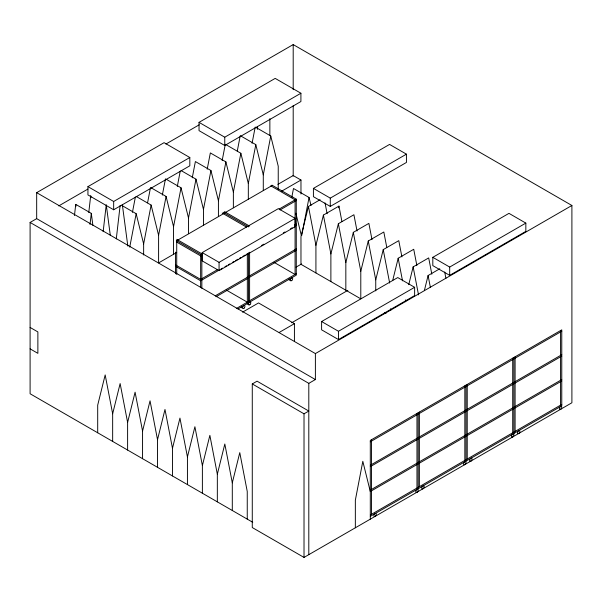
<?xml version="1.0" encoding="UTF-8"?>
<svg xmlns="http://www.w3.org/2000/svg" width="602" height="602" viewBox="0 0 602 602"><rect width="100%" height="100%" fill="white"/><g stroke="black" fill="none" stroke-linecap="round" stroke-linejoin="round"><path stroke-width="0.9" d="M74.46 215.539L75.747 204.379L91.293 213.364L92.889 225.396M88.772 212.491L90.699 195.748L90.947 197.599M90.014 224.523L91.293 213.364M103.153 231.695L106.253 204.725L110.294 235.277M116.291 238.874L120.137 205.395M132.432 212.355L135.39 196.997M129.731 247.136L136.165 213.71L122.168 205.628M147.565 202.821L150.35 188.358M143.637 254.977L143.637 243.93L151.117 205.071L136.345 196.538M162.344 195.086L165.475 178.824M176.702 252.471L158.597 262.923L158.597 235.292L166.077 196.44L150.523 187.455M177.304 186.454L180.254 171.096M173.549 254.292L173.549 226.661L181.029 187.801L166.25 179.276M192.256 177.823L195.387 161.554L210.941 170.532L218.421 200.752L218.421 216.411M188.509 233.681L188.509 218.022L195.981 179.17L181.21 170.637M207.208 169.185L210.339 152.923L225.893 161.9L233.373 192.121L233.373 207.78M203.461 225.05L203.461 209.391L210.941 170.532M222.168 160.553L225.125 145.187M218.421 200.752L225.893 161.9M237.293 151.012L240.078 136.556M233.373 192.121L240.853 153.269L225.298 144.284M252.08 143.284L255.21 127.014M248.325 199.142L248.325 183.49L255.805 144.63L240.251 135.653M263.285 190.51L263.285 174.851L270.757 135.999L255.985 127.466M291.752 197.531L293.49 188.494L309.044 197.471L311.023 205.478M301.745 235.427L309.044 197.471M112.657 441.416L112.657 413.785L120.129 383.564L127.609 422.416L127.609 450.048M127.609 422.416L135.089 392.195L142.561 431.055L142.561 458.679M142.561 431.055L150.041 400.834L157.521 439.686L157.521 467.318M157.521 439.686L164.993 409.465L172.473 448.317L172.473 475.949M172.473 448.317L179.953 418.097L187.433 456.956L187.433 484.587M187.433 456.956L194.905 426.735L202.385 465.587L202.385 493.219M202.385 465.587L209.865 435.366L217.337 474.226L217.337 501.857M217.337 474.226L224.817 444.005L232.297 482.857L232.297 510.488M232.297 482.857L239.777 452.636L247.249 491.495L247.249 519.12M320.113 199.721L308.45 206.456L300.97 236.676L300.97 264.308L360.794 298.84L360.794 271.216L353.314 232.357L368.868 223.38L371.998 239.641M315.922 272.939L315.922 245.307L323.402 215.087L338.956 206.11L341.913 221.468M338.52 207.886L338.956 206.11M330.882 281.57L330.882 253.946L338.362 223.726L353.908 214.741L357.039 231.01M345.834 290.209L345.834 262.577L353.314 232.357M360.794 271.216L368.266 240.988L383.82 232.011L386.777 247.377M375.746 290.901L375.746 279.847L383.226 249.627L398.78 240.649L401.91 256.911M392.685 280.479L398.178 258.258L413.732 249.281L416.862 265.542M408.735 284.671L413.138 266.897L428.692 257.912L431.822 274.181M424.35 290.638L428.09 275.528L439.753 268.793M36.677 192.67L315.388 353.585L315.388 379.553L36.677 218.646L36.677 192.67L293.197 44.578L571.9 205.485L571.9 402.768L304.018 557.422L252.276 527.548L252.276 383.941L257.062 381.179L308.803 411.053L304.018 413.815L252.276 383.941M199.036 122.356L275.189 78.388L300.91 93.242L300.91 101.527L224.757 145.496L199.036 130.642L199.036 122.356L224.757 137.203L300.91 93.242M87.937 186.635L164.09 142.666L189.818 157.513L189.818 165.806L113.665 209.774L87.937 194.92L87.937 186.635L113.665 201.482L189.818 157.513M252.742 522.295L30.1 393.753L30.1 222.447L36.677 218.646M58.733 205.914L87.967 189.036M165.919 144.029L199.217 124.81M224.478 213.003L272.352 185.371M224.591 213.063L176.725 240.702L176.725 274.474M277.906 184.37L293.197 175.543L300.97 180.036L300.97 194.002M281.42 191.323L300.97 180.036M202.197 252.599L278.35 208.631L295.221 218.368L295.221 226.661L219.068 270.629L202.197 260.884L202.197 252.599L219.068 262.337L295.221 218.368M313.416 188.388L389.562 144.42L406.433 154.165L406.433 162.45L330.28 206.418L313.416 196.681L313.416 188.388L330.28 198.126L406.433 154.165M279.238 209.022L296.274 199.179L296.274 275.167L248.408 302.806M176.333 240.476L200.654 254.518L202.272 253.577M280.05 209.932L296.274 200.564M202.272 254.962L200.654 255.903L176.333 241.861M294.656 224.99L296.274 224.049M217.691 269.545L200.654 279.388L175.528 264.88M261.388 245.571L263.827 244.171M283.294 232.929L284.919 231.988M290.6 228.707L292.218 227.774M294.656 226.367L296.274 225.434M219.309 269.989L200.654 280.765L175.528 266.257M220.934 269.056L222.559 268.116M224.99 266.716L226.615 265.775M228.233 264.842L229.859 263.902M232.289 262.502L233.915 261.561M235.54 260.628L237.971 259.221M239.596 258.281L241.214 257.347M242.839 256.407L245.27 255.007M246.895 254.067L248.521 253.133M248.408 276.551L296.274 248.919M215.253 295.823L248.521 276.619M248.408 277.936L296.274 250.297M216.065 296.733L248.521 277.996M296.056 267.137L301.572 263.962M248.408 301.421L296.274 273.782M236.345 308.51L248.521 301.482M237.971 308.954L248.521 302.866L248.408 252.93M242.576 312.152L258.529 302.941L294.423 323.658L294.423 341.5M291.714 322.762L347.873 290.345M279.268 332.409L294.423 323.658M321.603 321.536L397.756 277.567L414.627 287.304L414.627 295.597L338.474 339.566L321.603 329.821L321.603 321.536L338.474 331.273L414.627 287.304M432.815 257.325L508.968 213.356L525.839 223.101L525.839 231.386L449.686 275.355L432.815 265.617L432.815 257.325L449.686 267.062L525.839 223.101M315.388 353.585L571.9 205.485M30.1 222.447L308.803 383.354L315.388 379.553M370.298 441.785L561.771 331.235M370.298 465.271L561.771 354.721M370.298 466.648L561.771 356.106M370.298 490.133L561.771 379.591M370.298 491.518L561.771 380.968M370.298 515.003L561.771 404.461M370.298 516.381L561.771 405.838L561.771 329.858L370.298 440.401L370.298 519.157M271.961 185.145L296.274 199.179M270.765 185.837L295.078 199.872L295.078 274.474L274.008 262.306M224.478 211.626L249.604 226.126M223.282 212.31L248.521 226.879M222.198 213.063L246.511 227.105M384.407 312.476L385.98 313.386M176.725 239.318L201.851 253.826L201.851 288.328M226.247 290.006L247.324 302.174L247.324 253.683M30.1 327.435L37.873 331.928L37.873 353.344L30.1 348.851M370.298 491.525L362.818 461.305L355.346 500.164L355.346 527.796M295.853 213.221L301.346 235.442M270.757 135.999L278.237 166.22L278.237 189.246M255.805 144.63L263.285 174.851M240.853 153.269L248.325 183.49M195.981 179.17L203.461 209.391M181.029 187.801L188.509 218.022M166.077 196.44L173.549 226.661M151.117 205.071L158.597 235.292M136.165 213.71L143.637 243.93M444.69 271.969L445.901 278.297M428.09 275.528L430.347 287.274M413.138 266.897L418.525 294.905M398.178 258.258L402.527 280.848M383.226 249.627L389.66 283.06M368.266 240.988L375.746 279.847M338.362 223.726L345.834 262.577M325.042 202.897L327.134 213.74M323.402 215.087L330.882 253.946M308.45 206.456L315.922 245.307M112.657 413.785L105.177 374.926L97.697 405.146L97.697 432.778M122.311 204.424L127.827 246.083M75.747 204.379L75.987 206.23M560.575 330.543L560.575 405.146M515.101 356.798L515.101 431.401M513.905 357.49L513.905 433.478M512.708 358.182L512.708 432.785M467.227 384.437L467.227 459.04M466.031 385.13L466.031 461.109M464.834 385.822L464.834 460.417M449.686 267.062L449.686 275.355M419.361 412.077L419.361 486.672M418.164 412.761L418.164 488.749M416.968 413.454L416.968 488.056M405.658 299.879L405.658 301.722M390.706 308.743L390.706 310.587M371.494 439.708L371.494 514.311M338.474 331.273L338.474 339.566M330.28 198.126L330.28 206.418M308.803 383.354L308.803 554.66M304.018 413.815L304.018 557.422M293.197 44.578L293.197 89.668M293.197 105.636L293.197 176.093M269.862 118.654L269.862 135.503M257.423 126.518L257.423 129.332M249.604 252.238L249.604 300.729M224.757 137.203L224.757 145.496M219.068 262.337L219.068 270.629M200.654 254.518L200.654 287.154M175.528 252.133L175.528 273.782M113.665 201.482L113.665 209.774M248.107 304.326A1.701 0.978 -60 0 1 247.256 303.115M289.976 280.148A1.701 0.978 -60 0 1 289.126 278.937M242.222 307.848A1.701 0.978 -60 0 1 241.372 306.636M249.92 304.657A1.701 0.978 -60 0 0 250.462 302.023A1.701 0.978 -60 0 0 248.453 303.807A1.701 0.978 -60 0 0 249.92 304.657M291.797 280.479A1.701 0.978 -60 0 0 292.339 277.846A1.701 0.978 -60 0 0 290.322 279.629A1.701 0.978 -60 0 0 291.797 280.479M560.876 409.082A1.701 0.978 -60 0 0 561.418 406.448A1.701 0.978 -60 0 0 559.408 408.231A1.701 0.978 -60 0 0 560.876 409.082M519.007 433.259A1.701 0.978 -60 0 0 519.541 430.626A1.701 0.978 -60 0 0 517.532 432.409A1.701 0.978 -60 0 0 519.007 433.259M375.4 516.17A1.701 0.978 -60 0 0 375.941 513.536A1.701 0.978 -60 0 0 373.932 515.32A1.701 0.978 -60 0 0 375.4 516.17M417.276 491.992A1.701 0.978 -60 0 0 417.818 489.358A1.701 0.978 -60 0 0 415.801 491.142A1.701 0.978 -60 0 0 417.276 491.992M471.133 460.891A1.701 0.978 -60 0 0 471.675 458.265A1.701 0.978 -60 0 0 469.665 460.041A1.701 0.978 -60 0 0 471.133 460.891M513.009 436.721A1.701 0.978 -60 0 0 513.551 434.087A1.701 0.978 -60 0 0 511.542 435.871A1.701 0.978 -60 0 0 513.009 436.721M423.266 488.531A1.701 0.978 -60 0 0 423.808 485.897A1.701 0.978 -60 0 0 421.799 487.68A1.701 0.978 -60 0 0 423.266 488.531M465.143 464.353A1.701 0.978 -60 0 0 465.685 461.719A1.701 0.978 -60 0 0 463.668 463.502A1.701 0.978 -60 0 0 465.143 464.353M244.036 308.179A1.701 0.978 -60 0 0 244.578 305.545A1.701 0.978 -60 0 0 242.568 307.329A1.701 0.978 -60 0 0 244.036 308.179"/></g></svg>
